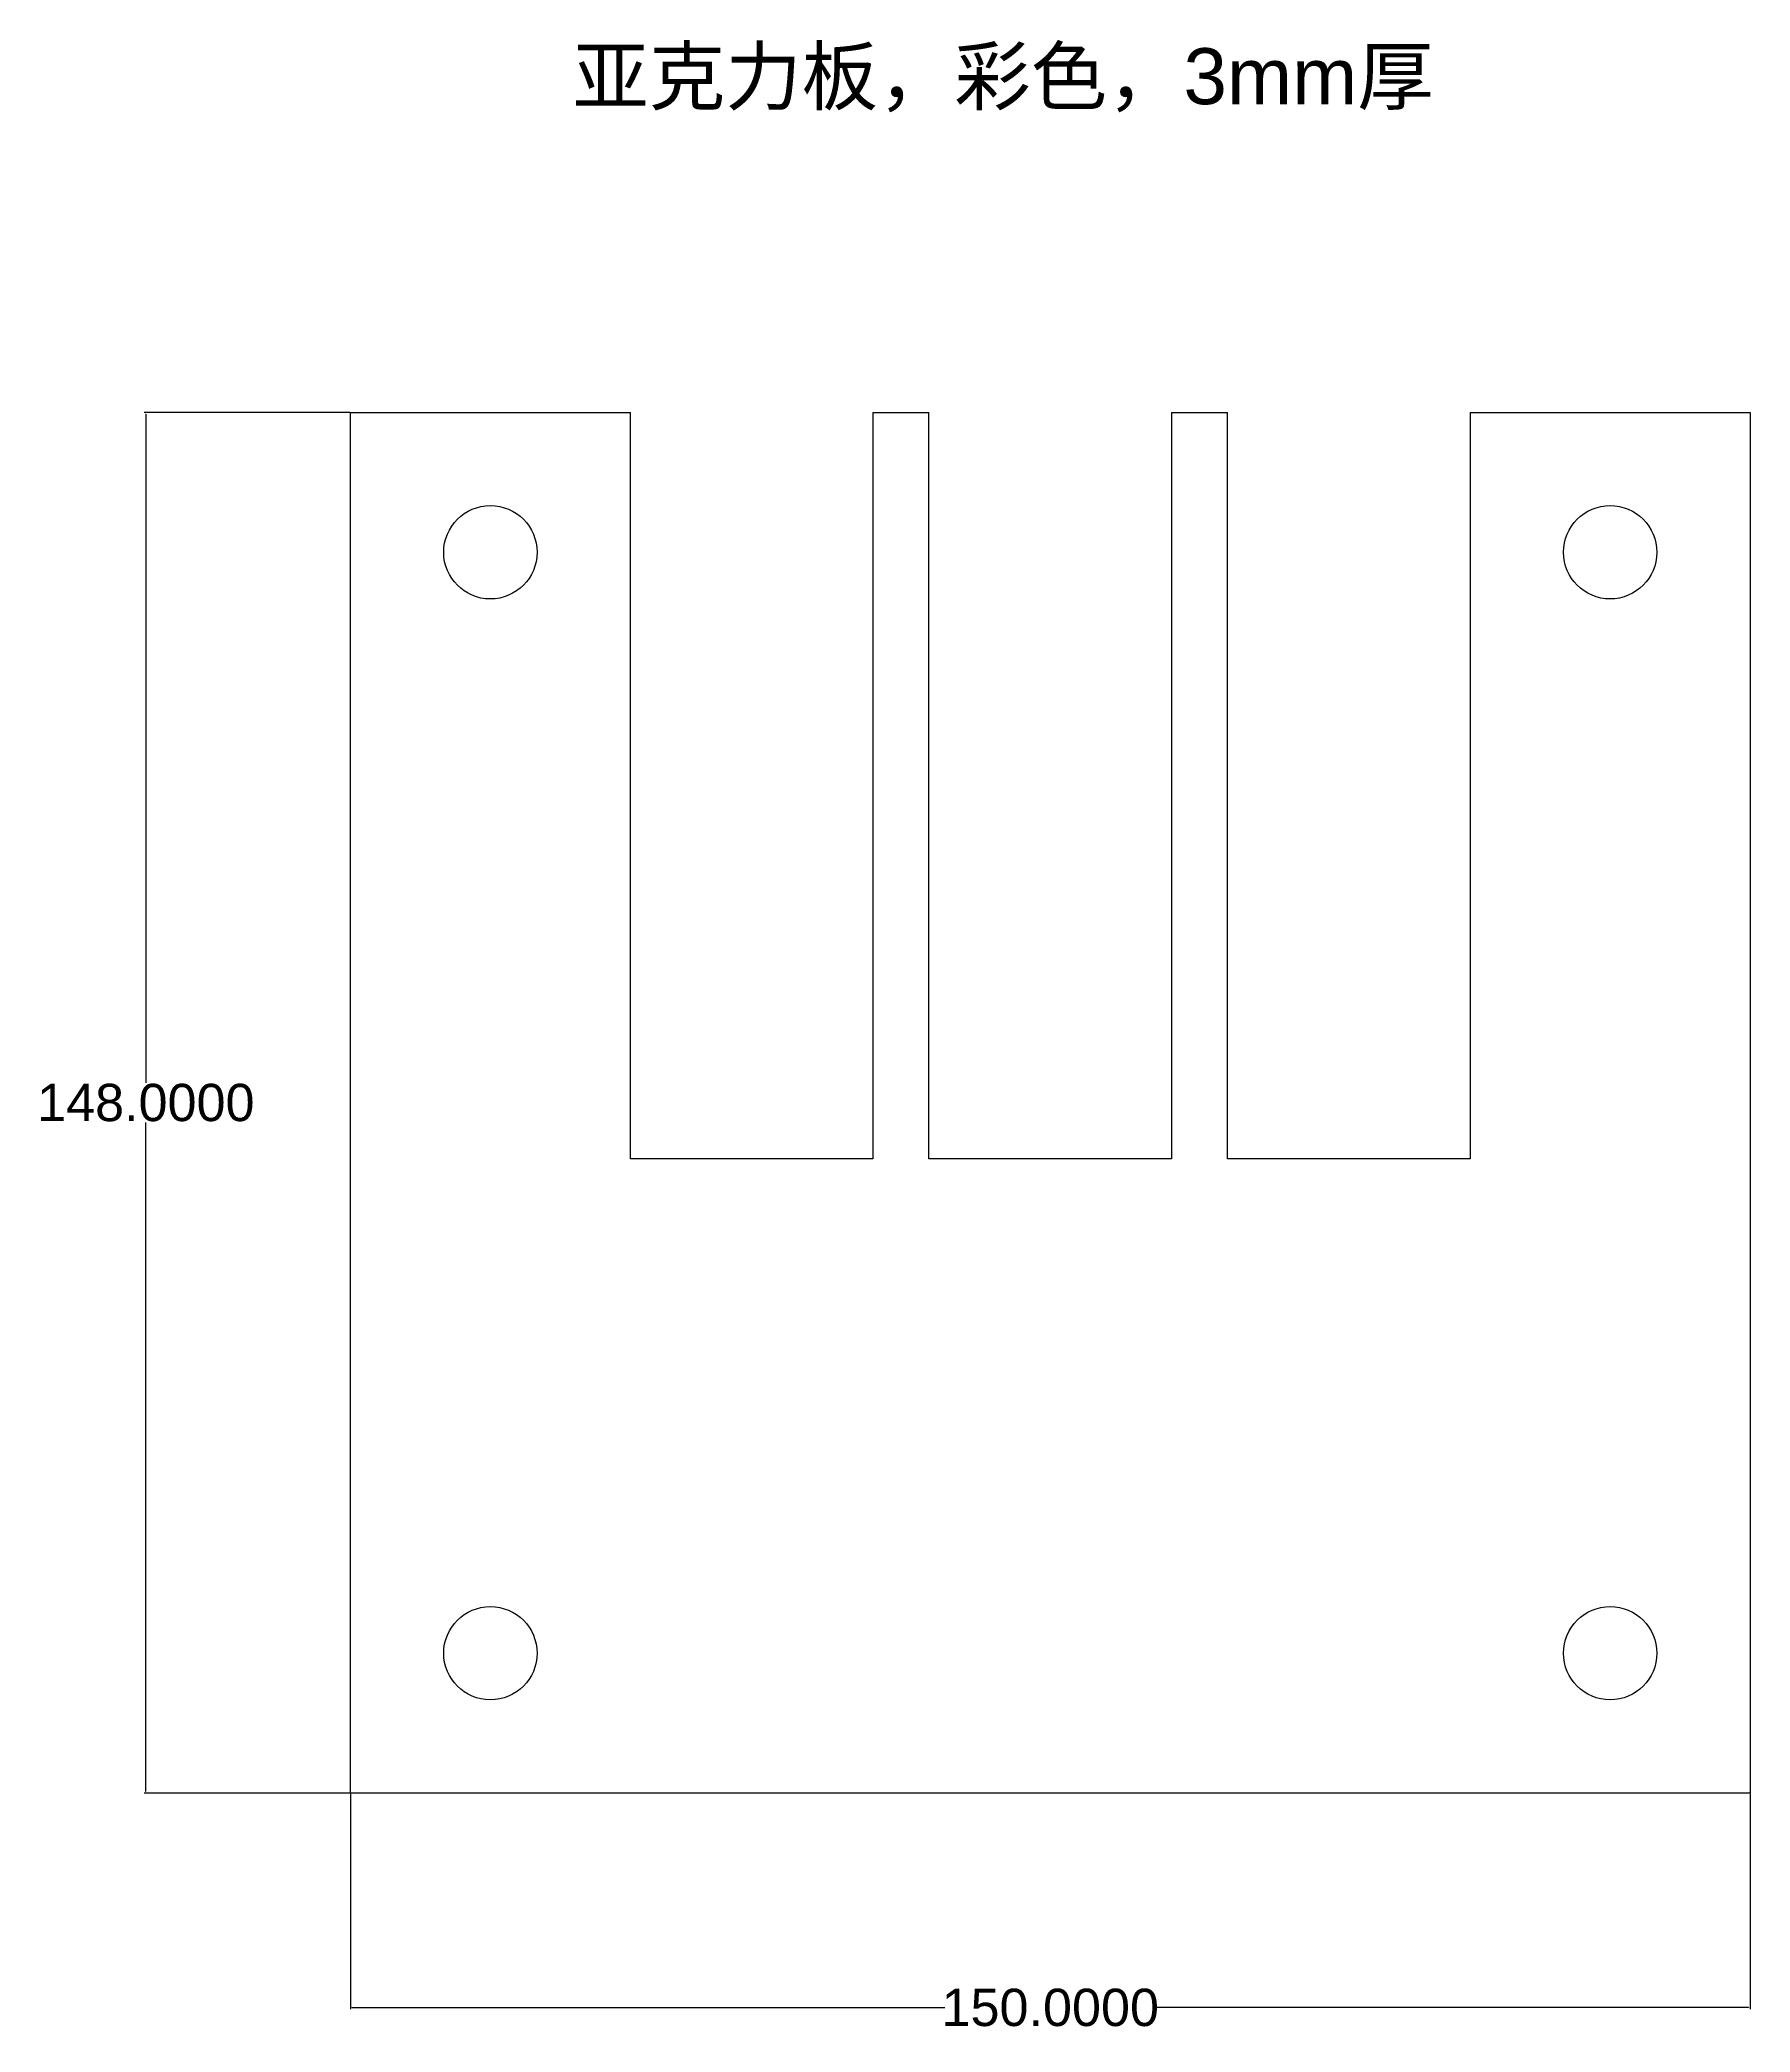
# Model space of a CAD drawing. Header units: inches. Extents: x 16 to 596, y 29 to 243.
# Drawn here: x 16.3 to 199.6, y 29.4 to 243 of the extents above; entities that cross this region are included whole.
import ezdxf

# ---------------------------------------------------------------- set-up
doc = ezdxf.new("R2010")
doc.units = ezdxf.units.IN
doc.header["$MEASUREMENT"] = 0
doc.styles.get("Standard").update_dxf_attribs({"font": 'arial.ttf'})
doc.styles.add('样式 1', font='arial.ttf', dxfattribs={"height": 4})
doc.dimstyles.get("Standard").update_dxf_attribs({"dimtxt": 0.18, "dimasz": 0.18, "dimexe": 0.18, "dimexo": 0.0625, "dimgap": 0.09, "dimtad": 0, "dimtih": 1, "dimtoh": 1, "dimdec": 4, "dimzin": 0, "dimdsep": 46, "dimtxsty": 'Standard', "dimcen": 0.09, "dimadec": 0, "dimazin": 0, "dimtfac": 1, "dimtdec": 4, "dimtofl": 0, "dimtmove": 0, "dimatfit": 3, "dimfxl": 1, "dimtolj": 1, "dimtzin": 0, "dimarcsym": 0})

# ---------------------------------------------------------------- blocks, each defined once
blk = doc.blocks.new('*D2')
at = {"color": 0, "lineweight": -2, "transparency": 16777216}
for p, q in [((49.52, 203.06), (27.48, 203.06)), ((27.66, 202.88), (27.66, 131.19)), ((27.66, 55.24), (27.66, 126.93)), ((49.52, 55.06), (27.48, 55.06))]:
    blk.add_line(p, q, dxfattribs=at)
at = {"color": 0, "transparency": 16777216}
for points in [[(27.63, 202.88), (27.69, 202.88), (27.66, 203.06)], [(27.63, 55.24), (27.69, 55.24), (27.66, 55.06)]]:
    blk.add_solid(points, dxfattribs=at)
at = {"layer": 'Defpoints', "color": 0, "transparency": 16777216}
for p in [(49.58, 203.06), (27.66, 55.06), (49.58, 55.06)]:
    blk.add_point(p, dxfattribs=at)
at = {"color": 0, "transparency": 16777216, "insert": (27.66, 129.06), "char_height": 4, "attachment_point": 5, "style": '样式 1'}
blk.add_mtext('\\A1;148.0000', dxfattribs=at)
blk = doc.blocks.new('*D8')
at = {"color": 0, "lineweight": -2, "transparency": 16777216}
for p, q in [((49.58, 55), (49.58, 31.89)), ((199.58, 55), (199.58, 31.89)), ((49.76, 32.07), (113.28, 32.07)), ((199.4, 32.07), (135.89, 32.07))]:
    blk.add_line(p, q, dxfattribs=at)
at = {"color": 0, "transparency": 16777216}
for points in [[(49.76, 32.1), (49.76, 32.04), (49.58, 32.07)], [(199.4, 32.1), (199.4, 32.04), (199.58, 32.07)]]:
    blk.add_solid(points, dxfattribs=at)
at = {"layer": 'Defpoints', "color": 0, "transparency": 16777216}
for p in [(49.58, 55.06), (199.58, 55.06), (199.58, 32.07)]:
    blk.add_point(p, dxfattribs=at)
at = {"color": 0, "transparency": 16777216, "insert": (124.58, 32.07), "char_height": 4, "attachment_point": 5, "style": '样式 1'}
blk.add_mtext('\\A1;150.0000', dxfattribs=at)

msp = doc.modelspace()

# ---------------------------------------------------------------- linework, layer by layer
for points in [[(169.58182, 203.05769), (199.58182, 203.05769), (199.58182, 55.05769), (49.58182, 55.05769), (49.58182, 203.05769), (76.08182, 203.05769)], [(76.08182, 203.05769), (79.58182, 203.05769)], [(105.58182, 203.05769), (105.58182, 123.05769), (79.58182, 123.05769), (79.58182, 203.05769)], [(105.58182, 203.05769), (111.58182, 203.05769)], [(137.58182, 203.05769), (137.58182, 123.05769), (111.58182, 123.05769), (111.58182, 203.05769)], [(137.58182, 203.05769), (143.58182, 203.05769)], [(169.58182, 203.05769), (169.58182, 123.05769), (143.58182, 123.05769), (143.58182, 203.05769)]]:
    msp.add_lwpolyline(points)
for centre in [(64.58182, 188.05769), (184.58182, 188.05769), (64.58182, 70.05769), (184.58182, 70.05769)]:
    msp.add_circle(centre, 5)

# ---------------------------------------------------------------- texts
at = {"insert": (73.38367, 242.08601), "char_height": 6, "attachment_point": 1}
msp.add_mtext_dynamic_manual_height_columns('{\\fSimSun|b0|i0|c134|p2;亚克力板，彩色，}3mm{\\fSimSun|b0|i0|c134|p2;厚}', width=96.3119719, gutter_width=1, heights=[0], dxfattribs=at)

# ---------------------------------------------------------------- dimensions: what is measured, and where the dimension line sits
dim = msp.add_linear_dim(base=(27.66348, 55.05769), p1=(49.58182, 203.05769), p2=(49.58182, 55.05769), angle=90, dimstyle='Standard', override={"dimtxsty": '样式 1'})
dim.commit()
dim.dimension.update_dxf_attribs({"geometry": '*D2', "text_midpoint": (27.66348, 129.05769)})
dim = msp.add_linear_dim(base=(199.58182, 32.06815), p1=(49.58182, 55.05769), p2=(199.58182, 55.05769), dimstyle='Standard', override={"dimtxsty": '样式 1'})
dim.commit()
dim.dimension.update_dxf_attribs({"geometry": '*D8', "text_midpoint": (124.58182, 32.06815)})

doc.saveas('drawing.dxf')
